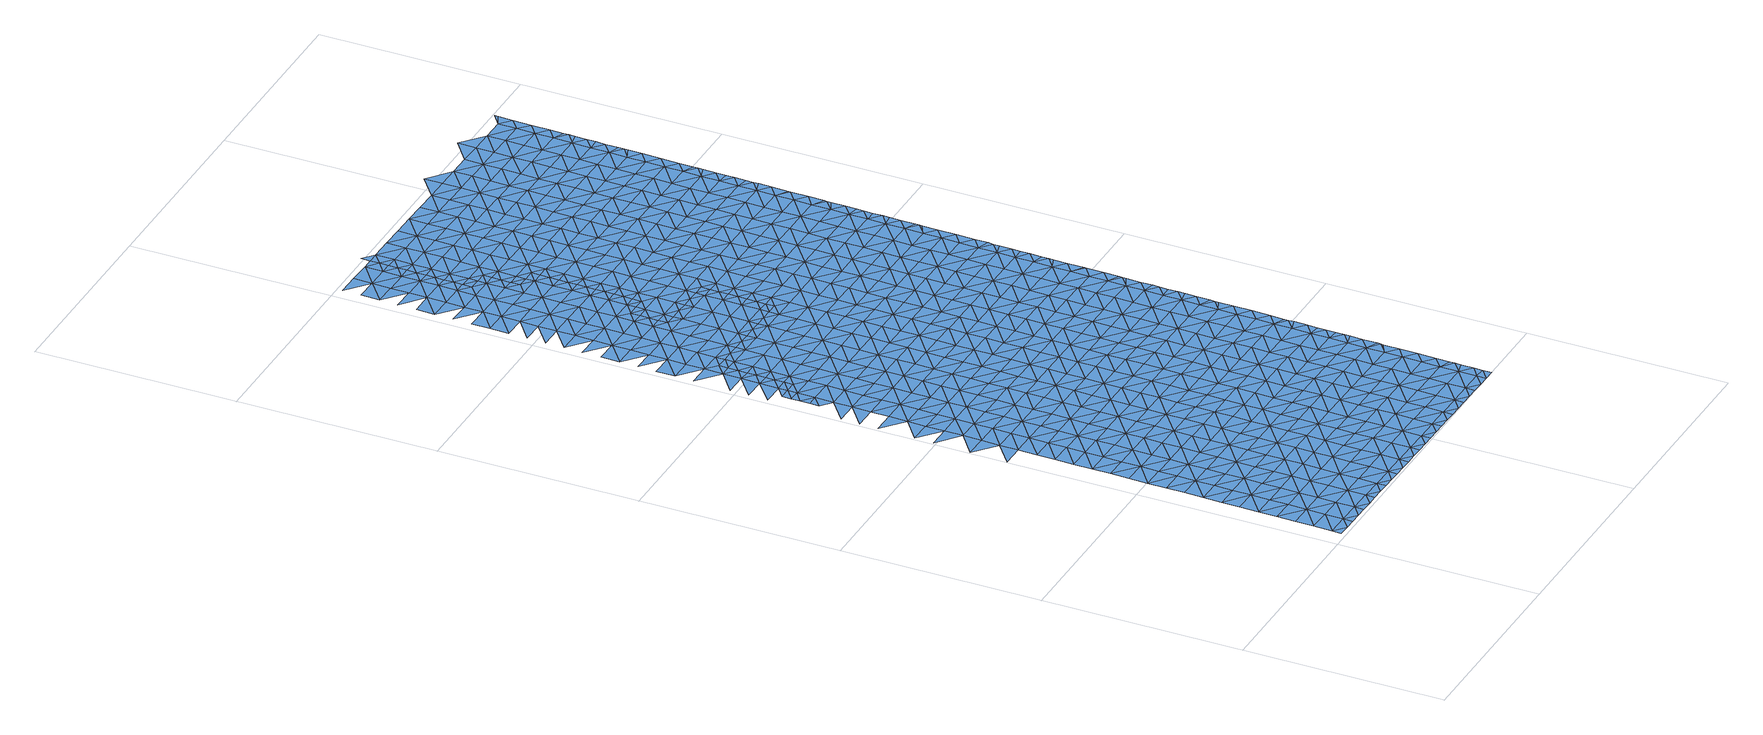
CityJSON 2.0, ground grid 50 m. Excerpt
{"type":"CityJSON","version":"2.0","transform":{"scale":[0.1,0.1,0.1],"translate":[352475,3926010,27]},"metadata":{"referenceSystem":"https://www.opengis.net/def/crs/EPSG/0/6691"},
"CityObjects":{
"waterbody1":{"type":"WaterBody","attributes":{"name":"7","class":"1140","function":"1","WaterBodyRiverFloodingRiskAttribute.description":"4","WaterBodyRiverFloodingRiskAttribute.rankOrg":"3","WaterBodyRiverFloodingRiskAttribute.adminType":"2","WaterBodyRiverFloodingRiskAttribute.scale":"L2"},"geometry":[{"type":"MultiSurface","lod":"1","boundaries":[[[0,1,2]],[[1,3,2]],[[2,4,5]],[[6,3,1]],[[5,7,8]],[[4,2,3]],[[8,7,9]],[[6,10,3]],[[7,5,4]],[[11,12,9]],[[7,11,9]],[[13,14,12]],[[15,3,10]],[[13,16,14]],[[17,12,11]],[[4,3,18]],[[15,10,19]],[[7,4,18]],[[13,12,17]],[[3,15,18]],[[19,20,15]],[[21,17,11]],[[22,16,23]],[[23,16,13]],[[7,18,24]],[[11,7,21]],[[22,25,26]],[[27,25,22]],[[7,24,21]],[[15,28,18]],[[26,25,29]],[[22,23,27]],[[15,20,30]],[[13,17,31]],[[32,23,13]],[[29,33,34]],[[17,21,31]],[[20,35,30]],[[24,18,28]],[[15,30,28]],[[36,13,31]],[[33,29,25]],[[37,38,34]],[[35,39,30]],[[32,13,36]],[[27,23,32]],[[27,40,25]],[[24,28,41]],[[42,34,33]],[[21,24,43]],[[30,44,28]],[[24,41,43]],[[45,38,37]],[[34,42,37]],[[31,21,46]],[[27,32,40]],[[25,47,33]],[[37,48,45]],[[30,39,44]],[[36,31,46]],[[21,43,46]],[[49,45,48]],[[28,50,41]],[[25,40,51]],[[39,52,44]],[[49,53,54]],[[32,36,55]],[[47,25,51]],[[42,33,47]],[[56,37,42]],[[57,53,49]],[[28,44,58]],[[36,46,55]],[[49,48,57]],[[52,59,44]],[[54,60,61]],[[43,41,50]],[[28,58,50]],[[40,62,51]],[[63,64,65]],[[66,48,37]],[[32,55,67]],[[40,32,62]],[[42,47,56]],[[61,68,69]],[[62,32,67]],[[44,70,58]],[[71,66,37]],[[66,57,48]],[[60,54,53]],[[51,72,47]],[[43,50,73]],[[46,43,74]],[[75,65,69]],[[37,56,71]],[[74,43,73]],[[44,59,70]],[[76,63,77]],[[78,67,55]],[[58,79,50]],[[55,46,78]],[[51,62,72]],[[61,60,68]],[[47,80,56]],[[81,63,65]],[[76,77,82]],[[59,83,70]],[[78,46,74]],[[84,80,47]],[[58,70,79]],[[75,69,68]],[[50,85,73]],[[86,57,66]],[[47,72,84]],[[56,87,71]],[[83,88,70]],[[89,90,82]],[[53,57,91]],[[62,67,92]],[[80,87,56]],[[92,67,78]],[[93,68,60]],[[50,79,94]],[[81,65,75]],[[57,86,91]],[[62,95,72]],[[60,53,93]],[[85,96,73]],[[77,63,97]],[[77,98,82]],[[99,89,100]],[[50,94,85]],[[87,101,71]],[[102,70,88]],[[70,103,79]],[[72,95,84]],[[104,75,68]],[[74,73,96]],[[97,63,81]],[[62,92,105]],[[53,91,93]],[[66,71,101]],[[102,103,70]],[[99,100,106]],[[96,107,74]],[[82,108,89]],[[62,105,95]],[[78,74,107]],[[98,77,97]],[[86,109,91]],[[104,68,93]],[[84,110,80]],[[102,88,111]],[[112,81,75]],[[86,66,109]],[[89,108,100]],[[94,79,103]],[[113,110,84]],[[114,106,115]],[[109,66,101]],[[103,116,94]],[[92,78,117]],[[84,95,113]],[[118,75,104]],[[80,119,87]],[[111,120,102]],[[82,98,108]],[[85,94,116]],[[105,92,117]],[[110,119,80]],[[119,101,87]],[[78,107,117]],[[93,91,121]],[[105,122,95]],[[112,75,118]],[[85,123,96]],[[97,81,112]],[[106,100,124]],[[125,126,127]],[[97,128,98]],[[91,109,121]],[[93,129,104]],[[100,108,124]],[[102,130,103]],[[129,118,104]],[[85,116,131]],[[105,117,122]],[[95,132,113]],[[119,133,101]],[[134,130,102]],[[93,121,135]],[[102,120,134]],[[123,136,96]],[[97,112,128]],[[137,125,138]],[[128,139,98]],[[98,140,108]],[[141,116,103]],[[106,124,142]],[[115,106,143]],[[85,131,123]],[[109,101,133]],[[107,136,117]],[[129,93,135]],[[107,96,136]],[[139,140,98]],[[95,122,144]],[[127,115,143]],[[120,145,134]],[[109,146,121]],[[130,141,103]],[[106,142,143]],[[138,147,148]],[[108,149,124]],[[132,150,113]],[[150,119,110]],[[95,144,132]],[[112,118,151]],[[152,148,147]],[[136,153,117]],[[121,146,135]],[[151,118,129]],[[110,113,150]],[[154,152,147]],[[125,127,155]],[[109,133,156]],[[145,157,134]],[[124,149,142]],[[131,116,141]],[[158,123,131]],[[155,127,143]],[[147,159,154]],[[155,160,125]],[[125,161,138]],[[122,162,144]],[[163,164,165]],[[141,158,131]],[[166,133,119]],[[165,154,159]],[[109,156,146]],[[122,117,162]],[[160,161,125]],[[128,167,139]],[[108,140,149]],[[112,151,168]],[[128,112,167]],[[162,117,153]],[[169,130,134]],[[170,166,119]],[[163,165,159]],[[138,171,147]],[[129,135,172]],[[144,173,132]],[[158,174,123]],[[143,142,175]],[[176,151,129]],[[119,150,170]],[[112,168,167]],[[139,177,140]],[[178,169,134]],[[135,146,172]],[[134,157,178]],[[174,179,123]],[[147,171,159]],[[130,169,141]],[[142,149,175]],[[156,133,166]],[[136,179,153]],[[173,144,162]],[[180,150,132]],[[176,168,151]],[[136,123,179]],[[159,181,163]],[[156,182,146]],[[183,129,172]],[[178,157,184]],[[166,182,156]],[[139,167,177]],[[138,161,171]],[[143,175,185]],[[155,143,186]],[[176,129,183]],[[179,187,153]],[[188,189,140]],[[132,173,190]],[[186,143,185]],[[160,155,186]],[[191,161,160]],[[184,192,178]],[[146,193,172]],[[159,194,181]],[[158,141,195]],[[196,174,158]],[[162,153,187]],[[140,177,188]],[[149,140,189]],[[195,141,169]],[[149,197,175]],[[180,132,190]],[[170,150,180]],[[198,193,146]],[[159,171,194]],[[162,199,173]],[[189,197,149]],[[172,193,183]],[[200,168,176]],[[180,201,170]],[[146,182,198]],[[202,179,174]],[[191,160,186]],[[167,168,203]],[[167,204,177]],[[178,205,169]],[[196,158,195]],[[166,170,201]],[[191,206,161]],[[196,202,174]],[[203,168,200]],[[207,181,208]],[[162,187,209]],[[173,210,190]],[[201,211,166]],[[181,194,208]],[[212,207,208]],[[206,213,161]],[[213,194,171]],[[178,192,205]],[[199,162,209]],[[185,175,214]],[[171,161,213]],[[205,215,169]],[[169,216,195]],[[190,210,180]],[[217,218,219]],[[179,220,187]],[[188,177,204]],[[217,212,218]],[[221,183,193]],[[167,203,204]],[[182,166,222]],[[192,223,205]],[[212,208,218]],[[182,224,198]],[[225,208,194]],[[175,197,214]],[[176,183,226]],[[227,196,195]],[[186,185,228]],[[186,229,191]],[[230,231,232]],[[213,225,194]],[[173,199,210]],[[226,183,221]],[[180,233,201]],[[179,202,234]],[[166,211,222]],[[189,188,235]],[[232,219,230]],[[228,185,214]],[[228,229,186]],[[200,236,203]],[[223,237,205]],[[235,188,204]],[[219,218,230]],[[216,169,215]],[[216,227,195]],[[200,176,236]],[[220,179,234]],[[191,229,206]],[[209,187,220]],[[235,238,189]],[[189,239,197]],[[196,227,202]],[[230,240,231]],[[209,241,199]],[[225,242,208]],[[236,176,226]],[[182,222,224]],[[243,231,240]],[[243,244,245]],[[180,210,233]],[[203,246,204]],[[193,198,247]],[[242,248,208]],[[197,239,214]],[[237,249,205]],[[236,246,203]],[[206,250,213]],[[205,249,215]],[[211,201,251]],[[229,250,206]],[[252,210,199]],[[244,243,240]],[[218,208,248]],[[202,253,234]],[[209,220,241]],[[198,224,247]],[[239,189,238]],[[201,233,251]],[[204,254,235]],[[221,193,255]],[[246,254,204]],[[215,256,216]],[[257,249,237]],[[258,202,227]],[[230,259,240]],[[222,211,260]],[[261,199,241]],[[213,262,225]],[[226,221,255]],[[230,218,259]],[[260,211,251]],[[193,247,255]],[[240,263,244]],[[210,264,233]],[[228,214,265]],[[260,266,222]],[[222,267,224]],[[235,268,238]],[[262,242,225]],[[265,214,239]],[[259,218,248]],[[253,269,234]],[[252,199,261]],[[264,251,233]],[[202,258,253]],[[266,267,222]],[[213,250,270]],[[267,247,224]],[[215,249,256]],[[271,263,240]],[[236,226,272]],[[259,271,240]],[[220,234,269]],[[273,239,238]],[[257,274,249]],[[268,235,254]],[[262,213,270]],[[275,276,216]],[[226,255,272]],[[277,228,265]],[[272,278,236]],[[279,250,229]],[[241,220,269]],[[264,210,252]],[[242,280,248]],[[229,228,281]],[[241,282,261]],[[216,256,275]],[[262,280,242]],[[227,216,276]],[[247,283,255]],[[264,284,251]],[[281,228,277]],[[258,227,276]],[[246,236,285]],[[250,279,270]],[[249,286,256]],[[238,268,273]],[[260,251,284]],[[258,287,253]],[[286,249,274]],[[288,252,261]],[[248,289,259]],[[285,236,278]],[[290,263,271]],[[241,269,282]],[[283,247,267]],[[265,239,291]],[[292,272,255]],[[260,293,266]],[[254,294,268]],[[229,281,279]],[[254,246,294]],[[256,295,275]],[[239,273,291]],[[288,264,252]],[[293,267,266]],[[296,261,282]],[[248,280,297]],[[258,276,287]],[[298,260,284]],[[299,290,271]],[[300,255,283]],[[286,274,301]],[[246,285,294]],[[302,303,270]],[[268,304,273]],[[305,265,291]],[[289,248,297]],[[271,259,289]],[[295,256,286]],[[306,276,275]],[[277,265,307]],[[270,279,302]],[[262,270,303]],[[261,296,288]],[[262,308,280]],[[264,309,284]],[[253,287,310]],[[289,311,271]],[[260,298,293]],[[269,253,312]],[[267,313,283]],[[255,300,292]],[[307,265,305]],[[301,314,286]],[[304,268,294]],[[293,313,267]],[[315,291,273]],[[278,272,316]],[[278,317,285]],[[312,253,310]],[[271,311,299]],[[281,318,279]],[[319,275,295]],[[280,308,297]],[[281,277,318]],[[282,320,296]],[[309,264,288]],[[316,272,292]],[[282,269,320]],[[318,277,307]],[[321,273,304]],[[313,322,283]],[[308,262,303]],[[283,323,300]],[[306,275,319]],[[287,276,306]],[[314,324,286]],[[320,269,312]],[[325,295,286]],[[279,326,302]],[[322,323,283]],[[327,288,296]],[[328,284,309]],[[317,278,316]],[[294,285,317]],[[329,299,311]],[[315,273,321]],[[305,291,315]],[[330,307,305]],[[298,284,331]],[[325,319,295]],[[300,332,292]],[[289,297,333]],[[310,287,334]],[[335,303,302]],[[334,287,306]],[[331,284,328]],[[293,298,331]],[[279,318,336]],[[337,296,320]],[[297,308,333]],[[289,338,311]],[[293,339,313]],[[288,340,309]],[[324,314,341]],[[292,332,316]],[[326,279,336]],[[294,317,342]],[[304,294,343]],[[286,324,325]],[[327,296,337]],[[327,340,288]],[[319,344,306]],[[329,311,345]],[[305,315,330]],[[307,346,318]],[[325,344,319]],[[332,300,323]],[[309,340,328]],[[289,333,347]],[[310,334,348]],[[339,293,331]],[[312,310,349]],[[343,294,342]],[[321,304,343]],[[341,350,324]],[[335,302,326]],[[313,351,322]],[[308,303,335]],[[352,307,330]],[[349,310,348]],[[311,338,345]],[[320,312,349]],[[321,353,315]],[[289,347,338]],[[320,354,337]],[[351,323,322]],[[308,355,333]],[[306,356,334]],[[357,358,316]],[[359,331,328]],[[349,354,320]],[[346,307,352]],[[336,318,346]],[[313,339,360]],[[316,332,357]],[[317,316,358]],[[317,361,342]],[[321,343,362]],[[363,306,344]],[[364,324,350]],[[351,313,360]],[[365,327,337]],[[308,335,366]],[[367,332,323]],[[368,328,340]],[[369,339,331]],[[370,345,338]],[[371,372,373]],[[374,372,375]],[[364,376,324]],[[374,373,372]],[[376,344,325]],[[321,362,353]],[[355,308,366]],[[347,333,355]],[[348,334,356]],[[377,365,337]],[[330,315,378]],[[306,363,356]],[[359,328,368]],[[347,379,338]],[[336,346,380]],[[326,336,381]],[[377,337,354]],[[325,324,376]],[[382,357,332]],[[343,342,361]],[[339,369,360]],[[383,362,343]],[[367,323,351]],[[364,350,384]],[[385,386,387]],[[317,358,361]],[[385,375,386]],[[315,353,378]],[[336,380,381]],[[375,372,386]],[[340,327,365]],[[370,338,388]],[[371,389,372]],[[352,330,390]],[[369,331,359]],[[335,326,391]],[[376,392,344]],[[393,388,338]],[[347,355,379]],[[348,356,394]],[[349,348,395]],[[382,332,367]],[[365,396,340]],[[390,330,378]],[[340,397,368]],[[346,352,390]],[[398,387,386]],[[369,399,360]],[[360,400,351]],[[366,335,391]],[[363,344,392]],[[384,401,364]],[[395,348,394]],[[354,349,395]],[[343,361,383]],[[326,381,391]],[[383,402,362]],[[362,403,353]],[[404,356,363]],[[346,405,380]],[[389,406,372]],[[399,400,360]],[[354,407,377]],[[408,376,364]],[[358,357,409]],[[410,359,368]],[[338,379,393]],[[395,407,354]],[[403,378,353]],[[411,405,346]],[[384,412,401]],[[386,413,398]],[[357,382,409]],[[404,394,356]],[[411,346,390]],[[409,414,358]],[[358,415,361]],[[397,340,396]],[[416,379,355]],[[364,401,408]],[[380,417,381]],[[367,351,400]],[[366,391,418]],[[363,392,419]],[[355,366,420]],[[421,392,376]],[[408,422,376]],[[359,410,369]],[[423,388,393]],[[367,424,382]],[[386,372,425]],[[422,421,376]],[[405,417,380]],[[362,402,403]],[[400,424,367]],[[404,363,419]],[[381,417,391]],[[426,396,365]],[[366,418,420]],[[389,427,406]],[[425,372,406]],[[379,416,393]],[[421,428,392]],[[368,397,410]],[[404,429,394]],[[415,358,414]],[[377,407,430]],[[413,386,425]],[[365,377,426]],[[393,431,423]],[[428,432,392]],[[382,433,409]],[[434,411,390]],[[410,435,369]],[[369,436,399]],[[424,433,382]],[[416,355,420]],[[429,437,394]],[[437,407,395]],[[383,361,438]],[[426,377,430]],[[391,439,418]],[[419,392,432]],[[378,403,440]],[[427,441,406]],[[390,378,434]],[[435,436,369]],[[442,431,393]],[[395,394,437]],[[443,404,419]],[[444,445,446]],[[426,447,396]],[[434,378,440]],[[396,448,397]],[[361,415,438]],[[399,449,400]],[[450,413,425]],[[451,413,450]],[[452,453,446]],[[433,454,409]],[[409,455,414]],[[411,456,405]],[[402,383,457]],[[458,451,450]],[[418,459,420]],[[448,410,397]],[[442,393,416]],[[434,456,411]],[[419,432,443]],[[441,460,406]],[[407,461,430]],[[391,417,439]],[[450,462,458]],[[400,449,424]],[[446,445,452]],[[462,463,464]],[[443,465,404]],[[452,466,453]],[[383,438,457]],[[464,458,462]],[[467,416,420]],[[405,468,417]],[[469,466,470]],[[403,402,471]],[[403,472,440]],[[448,396,447]],[[425,406,460]],[[429,404,465]],[[469,453,466]],[[473,435,410]],[[442,474,431]],[[456,468,405]],[[461,407,437]],[[418,439,459]],[[474,475,476]],[[455,409,454]],[[477,478,479]],[[425,480,450]],[[415,414,455]],[[445,481,452]],[[399,436,449]],[[471,402,457]],[[471,472,403]],[[424,482,433]],[[476,431,474]],[[465,483,429]],[[415,484,438]],[[429,485,437]],[[486,463,462]],[[487,463,486]],[[488,447,426]],[[489,490,491]],[[441,492,460]],[[493,487,486]],[[489,470,490]],[[474,494,475]],[[468,495,417]],[[417,496,439]],[[497,479,498]],[[420,459,467]],[[467,499,416]],[[470,466,490]],[[485,429,483]],[[500,466,452]],[[430,461,501]],[[479,478,498]],[[486,502,493]],[[426,430,488]],[[481,500,452]],[[503,475,494]],[[425,460,480]],[[410,448,473]],[[498,504,497]],[[502,505,506]],[[450,507,462]],[[495,496,417]],[[424,449,482]],[[490,508,491]],[[482,509,433]],[[437,510,461]],[[511,437,485]],[[433,512,454]],[[513,503,494]],[[499,514,416]],[[506,493,502]],[[514,474,442]],[[415,455,484]],[[439,496,459]],[[515,497,504]],[[516,508,517]],[[492,518,460]],[[434,440,519]],[[510,437,511]],[[520,507,450]],[[516,491,508]],[[494,521,513]],[[430,501,488]],[[481,515,504]],[[509,512,433]],[[478,522,498]],[[520,450,480]],[[442,416,514]],[[436,523,449]],[[502,524,505]],[[519,440,472]],[[510,525,461]],[[456,434,519]],[[454,512,455]],[[526,513,521]],[[435,473,527]],[[504,500,481]],[[436,435,523]],[[462,528,486]],[[529,524,530]],[[508,531,517]],[[461,532,501]],[[533,526,521]],[[529,505,524]],[[534,494,474]],[[438,484,535]],[[500,536,466]],[[457,438,537]],[[466,538,490]],[[539,531,540]],[[519,541,456]],[[456,542,468]],[[523,435,527]],[[539,517,531]],[[459,543,467]],[[448,544,473]],[[545,484,455]],[[537,438,535]],[[461,525,532]],[[522,546,498]],[[486,528,502]],[[471,457,537]],[[447,488,547]],[[548,549,518]],[[550,460,518]],[[448,447,544]],[[551,488,501]],[[498,546,504]],[[549,533,521]],[[541,542,456]],[[548,533,549]],[[449,552,482]],[[553,543,459]],[[471,554,472]],[[555,551,501]],[[531,556,540]],[[555,501,532]],[[557,530,558]],[[556,559,560]],[[544,447,547]],[[530,524,558]],[[468,561,495]],[[522,557,558]],[[562,552,449]],[[560,540,556]],[[459,496,553]],[[467,563,499]],[[480,564,520]],[[474,514,534]],[[462,507,528]],[[562,449,523]],[[565,509,482]],[[558,546,522]],[[480,460,564]],[[545,455,512]],[[473,566,527]],[[567,547,488]],[[550,518,549]],[[542,561,468]],[[568,535,484]],[[466,536,538]],[[528,569,502]],[[554,471,537]],[[502,570,524]],[[546,571,504]],[[504,572,500]],[[521,494,573]],[[495,561,496]],[[574,488,551]],[[508,490,575]],[[554,576,472]],[[564,460,550]],[[472,577,519]],[[578,566,473]],[[566,523,527]],[[569,570,502]],[[552,565,482]],[[567,488,574]],[[499,579,514]],[[571,572,504]],[[520,580,507]],[[494,534,573]],[[573,581,521]],[[509,565,512]],[[577,541,519]],[[473,544,578]],[[582,484,545]],[[583,536,500]],[[490,538,575]],[[563,467,543]],[[531,584,556]],[[563,579,499]],[[531,508,584]],[[585,547,567]],[[586,562,523]],[[558,524,570]],[[544,547,587]],[[580,520,564]],[[514,588,534]],[[549,521,589]],[[587,547,585]],[[584,508,575]],[[549,590,550]],[[577,472,576]],[[558,591,546]],[[580,592,507]],[[484,582,568]],[[566,586,523]],[[507,593,528]],[[594,578,544]],[[553,496,595]],[[565,596,512]],[[512,597,545]],[[579,588,514]],[[541,598,542]],[[537,535,599]],[[600,544,587]],[[536,601,538]],[[589,521,581]],[[592,593,507]],[[496,561,595]],[[594,544,600]],[[550,590,564]],[[583,500,572]],[[534,602,573]],[[599,535,568]],[[528,593,569]],[[554,537,599]],[[603,552,562]],[[604,566,578]],[[538,601,575]],[[605,576,554]],[[558,570,591]],[[546,606,571]],[[545,607,582]],[[602,581,573]],[[608,553,595]],[[543,609,563]],[[556,584,610]],[[541,577,598]],[[604,578,594]],[[603,565,552]],[[549,589,590]],[[543,553,609]],[[597,512,596]],[[611,606,546]],[[601,536,583]],[[569,612,570]],[[613,605,554]],[[564,614,580]],[[615,568,582]],[[562,586,616]],[[593,612,569]],[[613,554,599]],[[617,586,566]],[[546,591,611]],[[571,618,572]],[[602,534,588]],[[619,589,581]],[[553,608,609]],[[576,620,577]],[[563,621,579]],[[614,592,580]],[[542,598,622]],[[561,542,623]],[[561,624,595]],[[625,564,590]],[[609,621,563]],[[607,615,582]],[[562,616,603]],[[566,604,617]],[[626,591,570]],[[545,597,607]],[[572,618,583]],[[568,615,599]],[[584,627,610]],[[542,622,623]],[[575,601,628]],[[584,575,627]],[[586,629,616]],[[614,564,625]],[[630,586,617]],[[631,626,570]],[[632,590,589]],[[633,634,565]],[[618,571,606]],[[581,602,619]],[[619,635,589]],[[633,565,603]],[[627,575,628]],[[620,576,605]],[[598,577,620]],[[636,597,596]],[[614,637,592]],[[592,638,593]],[[624,561,623]],[[629,586,630]],[[570,612,631]],[[596,565,634]],[[591,639,611]],[[583,640,601]],[[608,641,609]],[[627,642,610]],[[620,643,598]],[[616,644,603]],[[645,616,629]],[[598,646,622]],[[637,638,592]],[[588,647,602]],[[608,595,641]],[[579,621,648]],[[588,579,647]],[[644,616,645]],[[613,599,649]],[[650,606,611]],[[651,583,618]],[[649,599,615]],[[593,652,612]],[[641,595,624]],[[601,640,628]],[[653,605,613]],[[644,654,603]],[[649,655,613]],[[625,590,632]],[[656,621,609]],[[579,648,647]],[[638,652,593]],[[652,631,612]],[[589,635,632]],[[639,591,626]],[[636,596,634]],[[625,657,614]],[[607,597,636]],[[655,653,613]],[[633,603,658]],[[646,659,622]],[[583,651,640]],[[603,654,658]],[[628,660,627]],[[661,656,609]],[[605,653,620]],[[598,643,646]],[[619,602,662]],[[663,637,614]],[[623,622,659]],[[633,664,634]],[[609,641,661]],[[621,665,648]],[[615,607,666]],[[633,658,667]],[[602,647,662]],[[625,632,657]],[[611,639,650]],[[657,663,614]],[[618,668,651]],[[624,623,659]],[[615,669,649]],[[660,628,640]],[[652,670,631]],[[633,667,664]],[[607,636,666]],[[618,606,668]],[[635,619,671]],[[653,672,620]],[[627,673,642]],[[620,674,643]],[[648,665,647]],[[671,619,662]],[[624,675,641]],[[626,631,670]],[[634,664,676]],[[677,638,637]],[[678,640,651]],[[635,679,632]],[[680,673,627]],[[636,634,681]],[[681,634,676]],[[606,650,668]],[[680,627,660]],[[670,682,626]],[[626,683,639]],[[665,621,656]],[[643,674,646]],[[615,666,669]],[[668,678,651]],[[684,624,659]],[[685,677,637]],[[686,662,647]],[[677,652,638]],[[687,635,671]],[[683,650,639]],[[685,637,663]],[[688,636,681]],[[689,653,655]],[[666,636,690]],[[691,656,661]],[[620,672,674]],[[636,688,690]],[[649,669,692]],[[678,693,640]],[[624,684,675]],[[655,649,689]],[[657,632,679]],[[694,647,665]],[[695,670,652]],[[635,687,679]],[[661,641,691]],[[696,666,690]],[[697,668,650]],[[626,682,683]],[[657,698,663]],[[659,646,699]],[[669,666,700]],[[677,695,652]],[[649,692,689]],[[691,641,675]],[[666,696,700]],[[686,701,662]],[[660,640,702]],[[646,674,699]],[[647,694,686]],[[671,701,687]],[[691,703,656]],[[669,704,692]],[[656,705,665]],[[663,698,685]],[[671,662,701]],[[702,640,693]],[[680,660,702]],[[706,682,670]],[[657,679,707]],[[669,700,704]],[[703,705,656]],[[650,683,697]],[[684,708,675]],[[653,689,709]],[[672,653,710]],[[711,694,665]],[[659,699,712]],[[684,659,708]],[[713,706,670]],[[714,679,687]],[[715,692,704]],[[657,707,698]],[[678,668,716]],[[713,670,695]],[[710,653,709]],[[673,680,717]],[[718,683,682]],[[698,719,685]],[[685,720,677]],[[689,692,721]],[[692,715,721]],[[674,722,699]],[[668,697,716]],[[711,686,694]],[[659,712,708]],[[678,723,693]],[[680,702,717]],[[674,672,722]],[[719,720,685]],[[724,687,701]],[[725,723,678]],[[679,726,707]],[[722,672,710]],[[683,718,697]],[[677,727,695]],[[689,721,728]],[[729,730,675]],[[709,689,731]],[[699,732,712]],[[678,716,725]],[[729,675,708]],[[731,689,728]],[[714,726,679]],[[673,717,733]],[[665,705,711]],[[687,724,714]],[[691,675,730]],[[718,682,706]],[[707,726,698]],[[686,734,701]],[[735,709,731]],[[695,727,713]],[[703,691,730]],[[710,709,736]],[[732,699,722]],[[697,737,716]],[[709,735,736]],[[702,693,738]],[[736,739,710]],[[727,677,720]],[[730,740,703]],[[703,741,705]],[[742,737,697]],[[698,743,719]],[[686,711,744]],[[738,693,723]],[[717,702,738]],[[745,706,713]],[[742,697,718]],[[726,743,698]],[[746,729,708]],[[727,747,713]],[[722,710,748]],[[716,749,725]],[[750,714,724]],[[710,739,748]],[[717,751,733]],[[705,741,711]],[[712,732,752]],[[686,744,734]],[[708,712,746]],[[747,745,713]],[[745,718,706]],[[753,720,719]],[[724,701,750]],[[722,754,732]],[[755,722,748]],[[756,717,738]],[[757,744,711]],[[712,752,746]],[[750,701,734]],[[758,730,729]],[[703,740,741]],[[722,755,754]],[[753,727,720]],[[759,742,718]],[[760,719,743]],[[741,757,711]],[[749,761,725]],[[750,762,714]],[[732,763,752]],[[714,764,726]],[[765,732,754]],[[716,737,749]],[[766,758,729]],[[717,756,751]],[[763,732,765]],[[723,725,761]],[[723,767,738]],[[764,743,726]],[[729,746,766]],[[730,768,740]],[[769,737,742]],[[719,760,753]],[[763,770,752]],[[744,771,734]],[[727,772,747]],[[767,756,738]],[[759,718,745]],[[759,769,742]],[[746,752,770]],[[740,768,741]],[[714,762,764]],[[743,773,760]],[[744,757,774]],[[772,727,753]],[[770,775,746]],[[767,723,761]],[[776,745,747]],[[772,777,747]],[[756,778,751]],[[737,779,749]],[[750,734,771]],[[766,746,775]],[[780,762,750]],[[730,758,768]],[[744,774,771]],[[777,776,747]],[[776,759,745]],[[781,758,766]],[[779,761,749]],[[775,782,766]],[[771,780,750]],[[743,764,773]],[[737,769,783]],[[756,767,778]],[[778,784,751]],[[785,764,762]],[[766,782,781]],[[786,769,759]],[[741,768,787]],[[757,741,788]],[[779,737,783]],[[780,789,762]],[[790,791,758]],[[760,773,792]],[[753,760,793]],[[790,758,781]],[[774,757,788]],[[789,785,762]],[[768,758,791]],[[785,773,764]],[[741,787,788]],[[772,753,793]],[[760,792,793]],[[767,761,794]],[[795,777,772]],[[786,759,776]],[[796,751,784]],[[794,761,779]],[[768,797,787]],[[786,798,769]],[[769,799,783]],[[771,774,800]],[[768,791,801]],[[767,802,778]],[[803,792,773]],[[804,780,771]],[[797,768,801]],[[798,799,769]],[[774,788,800]],[[805,772,793]],[[800,806,771]],[[785,803,773]],[[783,799,779]],[[807,808,787]],[[809,767,794]],[[787,808,788]],[[807,787,797]],[[806,804,771]],[[778,810,784]],[[776,777,795]],[[811,786,776]],[[812,793,792]],[[772,805,795]],[[780,813,789]],[[802,810,778]],[[803,814,792]],[[779,815,794]],[[767,809,802]],[[788,816,800]],[[817,788,808]],[[788,817,816]],[[789,818,785]],[[819,806,800]],[[796,784,810]],[[820,798,786]],[[815,779,799]],[[776,795,811]],[[821,819,800]],[[815,822,794]],[[794,823,809]],[[818,803,785]],[[805,793,812]],[[800,816,821]],[[780,804,813]],[[824,820,786]],[[792,814,812]],[[825,795,805]],[[798,820,799]],[[826,827,806]],[[786,811,824]],[[806,827,804]],[[806,819,826]],[[828,825,805]],[[789,813,818]],[[829,813,804]],[[805,812,828]],[[794,822,823]],[[802,830,810]],[[820,831,799]],[[802,809,830]],[[814,803,832]],[[829,804,827]],[[811,795,825]],[[815,799,831]],[[830,809,823]],[[811,833,824]],[[803,818,832]],[[832,834,814]],[[814,835,812]],[[836,822,815]],[[837,838,813]],[[837,813,829]],[[831,839,815]],[[835,828,812]],[[818,813,838]],[[839,836,815]],[[833,811,825]],[[840,820,824]],[[841,810,830]],[[833,842,824]],[[818,843,832]],[[822,844,823]],[[835,814,834]],[[818,838,845]],[[836,844,822]],[[844,830,823]],[[818,845,843]],[[820,840,831]],[[828,846,825]],[[847,848,832]],[[832,848,834]],[[847,832,843]],[[849,828,835]],[[825,846,833]],[[824,842,840]],[[848,850,834]],[[850,851,834]],[[830,852,841]],[[835,834,851]],[[853,836,839]],[[828,849,846]],[[833,854,842]],[[855,831,840]],[[856,830,844]],[[846,854,833]],[[839,831,853]],[[835,857,849]],[[835,851,858]],[[852,830,856]],[[852,859,841]],[[831,855,853]],[[836,860,844]],[[835,858,857]],[[857,861,849]],[[854,862,842]],[[842,863,840]],[[861,864,849]],[[862,863,842]],[[863,855,840]],[[846,849,864]],[[836,853,860]],[[844,865,856]],[[846,866,854]],[[846,864,866]],[[867,853,855]],[[868,852,856]],[[863,869,855]],[[844,860,870]],[[866,871,854]],[[869,867,855]],[[865,844,870]],[[862,854,871]],[[868,859,852]],[[853,867,860]],[[871,872,862]],[[862,873,863]],[[868,856,865]],[[862,872,873]],[[867,874,860]],[[875,876,863]],[[875,863,873]],[[874,877,860]],[[869,863,876]],[[870,860,877]],[[878,867,869]],[[879,878,869]],[[865,870,877]],[[869,876,879]],[[877,880,865]],[[881,867,878]],[[868,865,880]],[[874,867,882]],[[882,867,881]],[[883,884,874]],[[874,884,877]],[[883,874,882]],[[868,880,885]],[[884,886,877]],[[880,877,886]],[[887,885,880]],[[886,887,880]],[[887,888,885]],[[888,889,885]]]}]},
"waterbody2":{"type":"WaterBody","attributes":{"name":"7","class":"1140","function":"1","WaterBodyRiverFloodingRiskAttribute.description":"4","WaterBodyRiverFloodingRiskAttribute.rankOrg":"2","WaterBodyRiverFloodingRiskAttribute.adminType":"2","WaterBodyRiverFloodingRiskAttribute.scale":"L2"},"geometry":[{"type":"MultiSurface","lod":"1","boundaries":[[[164,163,890]],[[891,890,892]],[[893,894,892]],[[163,207,890]],[[207,212,890]],[[163,181,207]],[[892,890,212]],[[895,893,896]],[[217,219,892]],[[892,219,893]],[[892,212,217]],[[897,898,896]],[[231,896,893]],[[232,231,893]],[[899,900,901]],[[893,219,232]],[[899,901,897]],[[902,901,900]],[[231,243,896]],[[243,245,896]],[[896,245,897]],[[245,903,897]],[[904,905,900]],[[897,906,899]],[[244,903,245]],[[907,904,908]],[[909,907,910]],[[910,907,908]],[[897,903,906]],[[900,899,911]],[[244,263,903]],[[912,908,904]],[[899,906,911]],[[913,914,910]],[[904,900,912]],[[912,900,911]],[[263,915,903]],[[916,917,918]],[[903,915,906]],[[918,913,916]],[[910,908,919]],[[917,920,921]],[[906,922,911]],[[290,915,263]],[[908,912,919]],[[910,923,913]],[[920,924,925]],[[913,923,916]],[[906,915,922]],[[922,926,911]],[[910,919,927]],[[290,299,915]],[[926,928,911]],[[923,910,927]],[[912,911,928]],[[912,929,919]],[[923,930,916]],[[916,931,917]],[[932,933,934]],[[934,933,924]],[[935,915,299]],[[919,936,927]],[[917,937,920]],[[938,932,939]],[[940,926,922]],[[931,937,917]],[[912,928,929]],[[916,930,931]],[[922,915,940]],[[920,937,924]],[[932,934,939]],[[927,941,923]],[[939,942,943]],[[299,329,935]],[[940,915,935]],[[944,928,926]],[[936,919,929]],[[945,930,923]],[[937,946,924]],[[329,345,935]],[[942,947,948]],[[928,373,929]],[[941,927,936]],[[941,945,923]],[[944,926,940]],[[934,924,946]],[[947,949,948]],[[944,950,928]],[[373,374,929]],[[930,951,931]],[[934,952,939]],[[374,375,929]],[[953,948,949]],[[929,375,936]],[[928,950,373]],[[945,951,930]],[[951,937,931]],[[954,952,934]],[[935,955,940]],[[934,946,954]],[[939,956,942]],[[385,387,936]],[[949,957,958]],[[936,387,941]],[[935,345,959]],[[936,375,385]],[[371,373,950]],[[951,960,937]],[[937,961,946]],[[345,370,959]],[[942,962,947]],[[955,935,959]],[[963,950,944]],[[960,961,937]],[[387,964,941]],[[956,939,952]],[[965,945,941]],[[944,940,963]],[[950,389,371]],[[966,967,957]],[[370,388,959]],[[963,940,955]],[[968,967,969]],[[954,946,961]],[[970,951,945]],[[969,967,966]],[[954,971,952]],[[942,956,962]],[[949,947,972]],[[950,973,389]],[[969,974,975]],[[387,398,964]],[[976,955,959]],[[970,960,951]],[[973,950,963]],[[941,964,965]],[[972,977,949]],[[947,962,972]],[[957,977,966]],[[954,961,971]],[[971,978,952]],[[952,979,956]],[[957,949,977]],[[959,388,980]],[[398,413,964]],[[970,945,965]],[[981,963,955]],[[982,961,960]],[[423,980,388]],[[956,444,962]],[[427,389,973]],[[970,982,960]],[[413,451,964]],[[976,959,980]],[[451,458,964]],[[444,446,962]],[[453,972,962]],[[446,453,962]],[[956,979,444]],[[965,964,458]],[[963,983,973]],[[969,966,984]],[[952,978,979]],[[973,441,427]],[[458,464,965]],[[463,970,965]],[[966,977,984]],[[423,476,980]],[[464,463,965]],[[453,469,972]],[[969,985,974]],[[971,477,978]],[[955,976,981]],[[431,476,423]],[[469,470,972]],[[972,470,977]],[[475,976,980]],[[961,982,986]],[[476,475,980]],[[971,961,987]],[[445,444,979]],[[477,479,978]],[[983,963,981]],[[973,983,441]],[[969,984,988]],[[487,493,970]],[[487,970,463]],[[479,497,978]],[[987,961,986]],[[971,987,477]],[[489,491,977]],[[977,491,984]],[[982,970,493]],[[475,503,976]],[[977,470,489]],[[979,978,497]],[[503,513,976]],[[969,988,985]],[[493,506,982]],[[505,986,982]],[[497,515,979]],[[506,505,982]],[[491,516,984]],[[981,976,513]],[[515,481,979]],[[516,517,984]],[[984,517,988]],[[445,979,481]],[[492,441,983]],[[513,526,981]],[[478,477,987]],[[526,533,981]],[[505,529,986]],[[529,530,986]],[[986,530,987]],[[517,539,988]],[[983,981,533]],[[548,492,983]],[[539,540,988]],[[988,540,985]],[[548,983,533]],[[557,522,987]],[[540,560,985]],[[987,530,557]],[[478,987,522]],[[518,492,548]]]}]}
},
"vertices":[
[49,13,8],[78,12,8],[50,36,8],[106,35,8],[107,81,8],[50,82,8],[106,12,8],[108,127,8],[51,128,8],[52,175,8],[134,11,8],[109,174,8],[53,221,8],[110,266,8],[53,267,8],[163,34,8],[54,313,8],[109,220,8],[164,80,8],[163,11,8],[191,10,8],[165,173,8],[55,359,8],[111,312,8],[165,126,8],[112,405,8],[56,406,8],[112,359,8],[221,79,8],[57,452,8],[220,33,8],[166,219,8],[168,311,8],[113,451,8],[57,498,8],[219,10,8],[167,265,8],[115,543,8],[58,544,8],[248,10,8],[168,358,8],[221,126,8],[114,497,8],[222,172,8],[276,32,8],[59,591,8],[223,218,8],[170,450,8],[115,590,8],[60,637,8],[278,125,8],[169,404,8],[276,9,8],[117,682,8],[60,683,8],[224,264,8],[171,496,8],[116,636,8],[277,78,8],[304,9,8],[118,728,8],[61,729,8],[225,357,8],[63,868,8],[6,823,8],[63,822,8],[172,589,8],[224,310,8],[119,774,8],[62,775,8],[333,31,8],[171,542,8],[226,403,8],[279,171,8],[280,217,8],[119,821,8],[7,915,8],[64,914,8],[280,263,8],[334,77,8],[227,495,8],[120,867,8],[65,960,8],[333,8,8],[227,449,8],[336,170,8],[173,635,8],[228,542,8],[361,8,8],[66,1006,8],[9,1007,8],[174,681,8],[281,309,8],[174,727,8],[335,124,8],[283,402,8],[336,216,8],[121,913,8],[122,959,8],[10,1054,8],[66,1053,8],[229,588,8],[390,30,8],[391,77,8],[175,774,8],[282,356,8],[67,1099,8],[337,262,8],[122,1006,8],[230,634,8],[284,494,8],[390,7,8],[177,866,8],[283,448,8],[11,1146,8],[68,1145,8],[391,123,8],[338,309,8],[176,820,8],[285,541,8],[418,7,8],[230,680,8],[339,355,8],[393,215,8],[123,1052,8],[69,1238,8],[12,1192,8],[69,1191,8],[178,912,8],[232,773,8],[447,76,8],[392,169,8],[340,447,8],[286,587,8],[447,29,8],[231,726,8],[394,261,8],[13,1238,8],[70,1284,8],[178,958,8],[179,1005,8],[448,122,8],[124,1098,8],[125,1144,8],[339,401,8],[446,6,8],[287,679,8],[71,1330,8],[42,1307,8],[180,1051,8],[341,493,8],[233,819,8],[43,1330,8],[395,308,8],[43,1354,8],[125,1190,8],[286,633,8],[475,6,8],[449,168,8],[72,1376,8],[126,1237,8],[127,1283,8],[395,354,8],[72,1399,8],[44,1400,8],[43,1377,8],[342,586,8],[234,911,8],[233,865,8],[504,75,8],[342,540,8],[128,1329,8],[288,725,8],[396,400,8],[450,214,8],[181,1097,8],[289,818,8],[235,957,8],[503,28,8],[450,260,8],[398,492,8],[100,1399,8],[343,632,8],[289,772,8],[503,5,8],[181,1143,8],[182,1189,8],[451,307,8],[236,1004,8],[237,1050,8],[397,446,8],[183,1236,8],[531,5,8],[345,725,8],[128,1375,8],[505,121,8],[506,167,8],[237,1096,8],[344,678,8],[453,399,8],[290,864,8],[398,539,8],[506,213,8],[291,910,8],[292,957,8],[560,28,8],[184,1282,8],[101,1422,8],[129,1421,8],[452,353,8],[453,445,8],[399,585,8],[101,1445,8],[184,1328,8],[238,1142,8],[561,74,8],[562,120,8],[102,1468,8],[130,1468,8],[102,1491,8],[508,306,8],[345,771,8],[400,631,8],[560,4,8],[401,677,8],[185,1374,8],[346,817,8],[562,166,8],[239,1189,8],[240,1235,8],[131,1514,8],[103,1537,8],[102,1514,8],[454,492,8],[507,260,8],[292,1003,8],[347,863,8],[588,4,8],[293,1049,8],[294,1095,8],[131,1560,8],[509,352,8],[186,1421,8],[103,1561,8],[132,1583,8],[104,1584,8],[348,909,8],[401,724,8],[187,1467,8],[617,27,8],[240,1281,8],[455,538,8],[510,444,8],[564,259,8],[348,956,8],[402,770,8],[618,73,8],[616,3,8],[563,212,8],[187,1513,8],[456,584,8],[509,398,8],[242,1373,8],[160,1583,8],[511,491,8],[295,1141,8],[457,630,8],[457,676,8],[349,1002,8],[565,305,8],[241,1327,8],[188,1559,8],[403,816,8],[350,1048,8],[645,3,8],[618,119,8],[619,165,8],[296,1188,8],[404,862,8],[297,1280,8],[243,1420,8],[296,1234,8],[565,351,8],[458,723,8],[512,537,8],[404,908,8],[674,26,8],[620,211,8],[567,443,8],[244,1512,8],[189,1582,8],[351,1094,8],[460,815,8],[513,629,8],[405,955,8],[674,72,8],[566,397,8],[243,1466,8],[512,583,8],[217,1582,8],[459,769,8],[673,3,8],[298,1326,8],[299,1372,8],[406,1001,8],[351,1140,8],[676,164,8],[352,1187,8],[299,1419,8],[568,490,8],[621,258,8],[245,1558,8],[621,304,8],[514,675,8],[701,2,8],[407,1093,8],[460,861,8],[461,908,8],[353,1233,8],[675,118,8],[622,350,8],[407,1047,8],[515,722,8],[516,768,8],[730,25,8],[731,71,8],[355,1325,8],[624,443,8],[568,536,8],[245,1581,8],[408,1140,8],[569,582,8],[516,814,8],[300,1465,8],[677,211,8],[355,1372,8],[354,1279,8],[623,396,8],[302,1557,8],[570,628,8],[624,489,8],[730,2,8],[462,954,8],[463,1000,8],[732,117,8],[274,1581,8],[410,1232,8],[301,1511,8],[677,257,8],[678,303,8],[758,1,8],[571,721,8],[409,1186,8],[464,1092,8],[679,349,8],[357,1464,8],[733,210,8],[517,860,8],[518,907,8],[626,581,8],[571,675,8],[519,953,8],[463,1046,8],[733,163,8],[787,24,8],[680,442,8],[356,1418,8],[572,767,8],[625,535,8],[627,627,8],[302,1580,8],[248,1766,8],[249,1789,8],[220,1767,8],[220,1790,8],[221,1813,8],[788,70,8],[680,395,8],[465,1139,8],[358,1510,8],[410,1278,8],[411,1324,8],[573,813,8],[519,999,8],[787,1,8],[221,1836,8],[249,1836,8],[221,1859,8],[330,1580,8],[277,1766,8],[466,1185,8],[412,1371,8],[788,116,8],[358,1556,8],[734,256,8],[735,302,8],[681,488,8],[682,534,8],[250,1859,8],[627,674,8],[628,720,8],[815,22,8],[520,1045,8],[521,1091,8],[790,209,8],[467,1277,8],[305,1788,8],[736,348,8],[816,46,8],[574,859,8],[683,580,8],[466,1231,8],[815,0,8],[278,1858,8],[575,906,8],[575,952,8],[414,1509,8],[468,1323,8],[413,1417,8],[789,162,8],[414,1463,8],[816,93,8],[816,77,8],[359,1580,8],[629,766,8],[306,1835,8],[737,441,8],[305,1765,8],[817,105,8],[791,255,8],[736,394,8],[387,1579,8],[817,139,8],[630,812,8],[522,1184,8],[683,626,8],[684,673,8],[791,301,8],[576,998,8],[469,1370,8],[522,1138,8],[333,1765,8],[415,1555,8],[818,185,8],[171,2230,8],[199,2229,8],[171,2253,8],[738,487,8],[739,533,8],[685,719,8],[307,1881,8],[279,1881,8],[200,2252,8],[172,2276,8],[630,858,8],[631,905,8],[523,1230,8],[577,1044,8],[279,1904,8],[469,1416,8],[362,1787,8],[792,347,8],[308,1927,8],[280,1951,8],[279,1928,8],[819,231,8],[200,2299,8],[470,1462,8],[524,1276,8],[172,2299,8],[172,2322,8],[578,1090,8],[578,1137,8],[739,579,8],[416,1602,8],[388,1625,8],[387,1602,8],[226,2136,8],[254,2136,8],[226,2160,8],[363,1834,8],[228,2229,8],[686,765,8],[819,271,8],[632,951,8],[819,278,8],[308,1973,8],[280,1974,8],[794,440,8],[173,2345,8],[201,2345,8],[173,2368,8],[362,1764,8],[281,1997,8],[417,1648,8],[525,1323,8],[525,1369,8],[227,2183,8],[255,2159,8],[471,1508,8],[256,2252,8],[793,394,8],[309,2019,8],[388,1648,8],[256,2205,8],[281,2043,8],[281,2020,8],[364,1926,8],[202,2391,8],[686,811,8],[820,324,8],[820,286,8],[687,858,8],[389,1671,8],[472,1555,8],[227,2206,8],[174,2392,8],[174,2415,8],[390,1764,8],[579,1183,8],[364,1880,8],[417,1694,8],[283,2136,8],[741,672,8],[310,2066,8],[821,354,8],[389,1695,8],[740,626,8],[365,1972,8],[282,2066,8],[282,2089,8],[203,2437,8],[821,370,8],[389,1718,8],[473,1601,8],[633,997,8],[257,2298,8],[634,1043,8],[258,2344,8],[174,2438,8],[175,2461,8],[580,1229,8],[581,1275,8],[527,1461,8],[795,532,8],[688,904,8],[312,2158,8],[795,486,8],[390,1741,8],[418,1740,8],[419,1787,8],[822,416,8],[742,764,8],[526,1415,8],[634,1090,8],[821,391,8],[203,2484,8],[282,2112,8],[311,2112,8],[175,2507,8],[175,2484,8],[581,1322,8],[742,718,8],[528,1507,8],[420,1833,8],[743,810,8],[797,625,8],[823,462,8],[689,996,8],[366,2019,8],[367,2065,8],[312,2204,8],[313,2251,8],[473,1647,8],[822,436,8],[259,2390,8],[635,1136,8],[636,1182,8],[796,578,8],[528,1554,8],[420,1879,8],[474,1693,8],[689,950,8],[314,2297,8],[259,2436,8],[823,495,8],[798,671,8],[823,509,8],[529,1600,8],[475,1739,8],[476,1786,8],[367,2111,8],[421,1925,8],[422,1971,8],[824,555,8],[582,1368,8],[744,857,8],[745,903,8],[637,1228,8],[690,1042,8],[823,519,8],[315,2343,8],[530,1646,8],[799,763,8],[825,601,8],[692,1135,8],[369,2203,8],[745,949,8],[583,1414,8],[584,1460,8],[260,2483,8],[368,2157,8],[423,2018,8],[691,1089,8],[477,1878,8],[746,995,8],[798,717,8],[826,647,8],[370,2250,8],[531,1692,8],[693,1181,8],[584,1506,8],[637,1274,8],[638,1321,8],[639,1367,8],[476,1832,8],[424,2110,8],[316,2435,8],[315,2389,8],[826,693,8],[826,684,8],[423,2064,8],[532,1785,8],[800,809,8],[801,856,8],[532,1738,8],[801,902,8],[478,1924,8],[479,1970,8],[425,2156,8],[371,2342,8],[640,1413,8],[317,2482,8],[693,1227,8],[827,740,8],[827,705,8],[694,1274,8],[586,1599,8],[585,1553,8],[747,1041,8],[426,2202,8],[371,2296,8],[479,2017,8],[748,1134,8],[828,767,8],[748,1088,8],[641,1506,8],[533,1831,8],[828,786,8],[695,1320,8],[372,2388,8],[640,1459,8],[587,1645,8],[534,1877,8],[829,832,8],[642,1552,8],[802,948,8],[828,810,8],[426,2249,8],[803,994,8],[480,2063,8],[587,1691,8],[749,1180,8],[374,2481,8],[750,1226,8],[696,1412,8],[829,849,8],[535,1970,8],[427,2295,8],[589,1784,8],[373,2435,8],[829,878,8],[481,2109,8],[482,2155,8],[696,1366,8],[535,1923,8],[643,1644,8],[588,1738,8],[830,915,8],[804,1087,8],[830,925,8],[697,1458,8],[804,1041,8],[428,2341,8],[643,1598,8],[536,2016,8],[830,932,8],[482,2202,8],[591,1876,8],[751,1273,8],[831,971,8],[644,1690,8],[429,2387,8],[698,1505,8],[832,1017,8],[699,1551,8],[538,2108,8],[590,1830,8],[752,1365,8],[805,1133,8],[806,1179,8],[699,1597,8],[752,1319,8],[537,2062,8],[646,1783,8],[832,1020,8],[483,2248,8],[430,2434,8],[538,2154,8],[591,1922,8],[592,1969,8],[832,1063,8],[807,1225,8],[485,2340,8],[645,1737,8],[484,2294,8],[646,1829,8],[593,2015,8],[833,1096,8],[753,1411,8],[754,1457,8],[833,1109,8],[807,1272,8],[430,2480,8],[701,1689,8],[833,1126,8],[834,1156,8],[540,2247,8],[485,2386,8],[834,1179,8],[755,1504,8],[755,1550,8],[539,2201,8],[647,1875,8],[700,1643,8],[594,2107,8],[809,1364,8],[594,2061,8],[835,1202,8],[541,2293,8],[702,1736,8],[487,2479,8],[808,1318,8],[649,1968,8],[835,1248,8],[835,1232,8],[486,2433,8],[756,1596,8],[811,1456,8],[595,2153,8],[648,1921,8],[541,2339,8],[702,1782,8],[836,1294,8],[703,1828,8],[836,1261,8],[810,1410,8],[542,2385,8],[811,1503,8],[596,2200,8],[837,1340,8],[758,1689,8],[650,2014,8],[704,1874,8],[757,1642,8],[838,1387,8],[651,2106,8],[650,2060,8],[543,2432,8],[597,2292,8],[758,1735,8],[838,1433,8],[838,1425,8],[597,2246,8],[544,2478,8],[760,1827,8],[652,2153,8],[812,1549,8],[813,1595,8],[759,1781,8],[839,1443,8],[839,1479,8],[705,1921,8],[705,1967,8],[598,2338,8],[707,2059,8],[544,2524,8],[840,1525,8],[653,2199,8],[653,2245,8],[814,1641,8],[840,1507,8],[600,2431,8],[761,1873,8],[815,1734,8],[706,2013,8],[814,1688,8],[840,1549,8],[841,1572,8],[599,2385,8],[600,2477,8],[708,2105,8],[762,1966,8],[816,1780,8],[761,1920,8],[654,2291,8],[842,1618,8],[841,1589,8],[817,1826,8],[842,1664,8],[709,2198,8],[842,1655,8],[655,2337,8],[656,2384,8],[709,2152,8],[764,2058,8],[842,1671,8],[843,1710,8],[763,2012,8],[844,1756,8],[656,2430,8],[710,2244,8],[817,1872,8],[764,2104,8],[818,1919,8],[819,1965,8],[712,2336,8],[844,1761,8],[845,1803,8],[711,2290,8],[766,2197,8],[657,2476,8],[765,2151,8],[845,1849,8],[712,2383,8],[845,1835,8],[820,2057,8],[846,1867,8],[846,1895,8],[820,2011,8],[846,1916,8],[847,1941,8],[714,2475,8],[768,2289,8],[821,2104,8],[767,2243,8],[713,2429,8],[848,1988,8],[847,1974,8],[715,2521,8],[768,2336,8],[848,1999,8],[822,2150,8],[823,2196,8],[848,2034,8],[770,2428,8],[849,2080,8],[824,2288,8],[771,2474,8],[823,2242,8],[769,2382,8],[850,2126,8],[850,2161,8],[851,2172,8],[825,2335,8],[851,2187,8],[851,2219,8],[826,2381,8],[852,2265,8],[852,2243,8],[827,2427,8],[853,2294,8],[853,2311,8],[853,2324,8],[854,2357,8],[827,2473,8],[854,2403,8],[855,2450,8],[856,2487,8],[856,2496,8],
[72,1422,8],[16,1423,8],[73,1469,8],[74,1515,8],[17,1470,8],[17,1516,8],[75,1561,8],[76,1607,8],[19,1608,8],[76,1654,8],[77,1700,8],[20,1654,8],[20,1701,8],[132,1606,8],[78,1746,8],[21,1747,8],[133,1653,8],[22,1793,8],[79,1792,8],[23,1839,8],[79,1838,8],[134,1699,8],[135,1745,8],[80,1885,8],[23,1886,8],[189,1605,8],[81,1931,8],[82,1977,8],[24,1932,8],[135,1791,8],[82,2023,8],[25,1978,8],[190,1652,8],[137,1884,8],[83,2069,8],[26,2024,8],[190,1698,8],[136,1837,8],[191,1744,8],[192,1790,8],[138,1930,8],[138,1976,8],[27,2117,8],[26,2070,8],[84,2116,8],[246,1604,8],[193,1837,8],[139,2022,8],[28,2163,8],[85,2162,8],[246,1651,8],[194,1883,8],[85,2208,8],[29,2209,8],[247,1697,8],[194,1929,8],[140,2069,8],[86,2254,8],[29,2255,8],[87,2301,8],[248,1743,8],[195,1975,8],[141,2161,8],[30,2301,8],[141,2115,8],[303,1650,8],[142,2207,8],[88,2347,8],[31,2348,8],[302,1604,8],[196,2021,8],[197,2068,8],[143,2253,8],[304,1696,8],[250,1882,8],[251,1928,8],[88,2393,8],[32,2394,8],[33,2440,8],[89,2439,8],[252,1974,8],[197,2114,8],[144,2300,8],[305,1742,8],[90,2485,8],[33,2486,8],[360,1649,8],[144,2346,8],[198,2160,8],[199,2206,8],[359,1603,8],[361,1695,8],[253,2020,8],[361,1741,8],[145,2392,8],[147,2484,8],[253,2067,8],[254,2113,8],[146,2438,8]
]}
